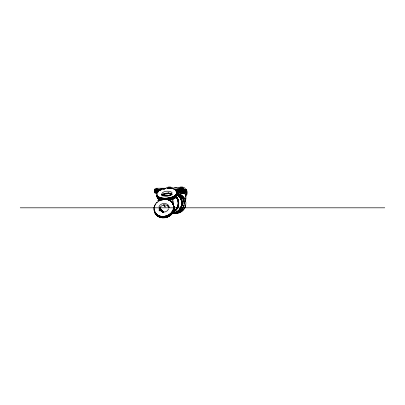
<?xml version="1.0" encoding="UTF-8"?>
<svg xmlns="http://www.w3.org/2000/svg" width="405" height="405" viewBox="0 0 405 405"><rect width="100%" height="100%" fill="white"/><g stroke="black" fill="none" stroke-linecap="round" stroke-linejoin="round"><path stroke-width="0.61" d="M156.851 194.481L156.927 193.225L157.672 192M158.942 206.854C160.501 201.887 169.523 202.621 169.022 207.638M168.728 208.823L167.184 210.878L164.729 212.104M160.081 207.259C162.142 204.444 167.128 203.912 169.113 207.077M162.987 195.058L165.21 194.122L167.964 193.757M171.75 194.587L172.277 194.289C169.624 195.974 166.288 196.541 163.225 195.878M161.995 194.532L164.749 193.367L168.85 192.952M161.975 194.719L164.562 193.671L167.351 193.241M163.929 188.527L164.597 188.279M163.159 188.527L164.481 188.32M182.731 193.205L183.09 193.028M154.943 188.852L156.487 188.249L165.655 188.249M160.674 188.852L162.233 188.249L163.104 188.527M163.747 194.385L165.154 193.752M179.871 192.957L180.21 192.815M184.24 192.815L181.891 193.489M160.947 189.818L165.746 188.553M170.925 195.002L167.473 195.914L162.233 195.625L162.749 195.782M169.356 195.833L171.021 195.266M163.625 189.327L164.734 189.11M154.604 192.815L156.938 193.489M166.642 193.382L167.655 193.22M180.777 193.56L181.227 193.489M184.234 193.489L183.333 193.489M167.062 193.544L168.303 193.458M154.513 189.581L161.777 189.581M173.791 189.581L186.735 189.581M154.513 189.727L161.777 189.727M173.791 189.727L186.735 189.727M154.513 190.082L160.831 190.082M175.552 190.082L186.735 190.082M154.513 190.228L160.831 190.228M175.552 190.228L186.735 190.228M154.513 190.699L159.702 190.699M175.552 190.699L186.735 190.699M154.513 191.109L158.568 191.109M176.053 191.109L186.735 191.109M154.513 191.585L158.568 191.585M176.55 191.585L186.735 191.585M154.513 191.732L158.568 191.732M176.55 191.732L186.735 191.732M154.513 192.086L157.95 192.086M176.55 192.086L186.735 192.086M154.513 192.233L157.95 192.233M176.55 192.233L186.735 192.233M168.703 192.81L168.272 192.932M156.487 193.56L157.099 193.56M179.759 193.56L184.472 193.56M20.25 207.811L384.75 207.811M168.905 193.205L171.735 193.6M156.487 188.249L157.353 188.527M169.771 193.008L172.014 193.625M169.3 193.828L171.452 194.461M161.306 195.549L162.177 195.904M155.748 193.028L156.107 193.205M159.084 210.114L159.808 211.025M168.404 206.368L168.971 207.092M168.379 207.092L167.164 205.163M165.458 207.011L164.065 204.662M164.865 207.011L163.468 204.662M172.844 200.424L173.593 203.067M172.12 200.521L172.626 201.791M159.175 210.539L159.165 209.537M178.468 193.691A10.039 10.039 0 0 1 185.687 205.477A10.039 10.039 0 0 1 174.297 213.303M185.657 204.94A9.912 9.912 0 0 1 177.42 213.177M178.433 193.813A9.912 9.912 0 0 1 185.657 201.837M186.411 192.689A4.951 4.951 0 0 1 185.252 195.873M178.985 188.401A4.951 4.951 0 0 1 183.936 188.401M186.204 192.689A4.744 4.744 0 0 1 185.566 195.058M179.086 188.578A4.744 4.744 0 0 1 183.829 188.578M185.839 193.863A4.536 4.536 0 0 1 185.384 194.957M185.804 193.853A4.501 4.501 0 0 1 185.358 194.937M186.442 189.813A5.751 5.751 0 0 1 185.525 196.754M177.76 188.285A5.751 5.751 0 0 1 185.525 188.619M165.407 188.619A5.751 5.751 0 0 1 173.537 188.619M166.981 188.371A4.987 4.987 0 0 1 171.968 188.371M167.103 188.578A4.744 4.744 0 0 1 171.847 188.578M170.647 188.305A4.536 4.536 0 0 0 168.298 188.305A4.501 4.501 0 0 1 170.637 188.34M185.039 193.727A10.039 10.039 0 0 1 185.566 200.409M172.272 188.436A10.039 10.039 0 0 1 179.466 188.436M185.784 197.807A9.912 9.912 0 0 1 185.444 200.374M174.317 188.016A9.912 9.912 0 0 1 177.42 188.016M184.923 193.777A9.912 9.912 0 0 1 185.657 196.258M178.514 194.284A10.039 9.766 -90 0 0 177.117 193.636A10.039 9.831 -90 0 1 182.685 198.055M176.048 212.853A10.039 9.766 -90 0 1 174.525 213.091M177.582 193.636A10.039 9.766 -90 0 1 183.5 199.781M183.885 201.3A10.039 9.766 -90 0 0 183.652 200.278A9.912 9.644 -90 0 1 183.885 201.326A9.912 9.644 -90 0 0 183.688 200.313M182.832 207.917A10.039 9.766 -90 0 0 183.759 205.477A9.912 9.644 -90 0 1 182.878 207.856M182.296 208.808A10.039 9.766 -90 0 1 181.668 209.643M179.339 211.668A10.039 9.766 -90 0 1 177.005 212.721A9.912 9.71 -90 0 0 179.339 211.734A9.912 9.71 -90 0 1 176.99 212.772M174.99 213.091A10.039 9.766 -90 0 0 176.509 212.853A9.912 9.71 -90 0 1 174.985 213.141M177.78 193.843A9.912 9.644 -90 0 1 182.523 197.944M175.74 212.878A9.912 9.644 -90 0 1 174.479 212.995M176.985 193.469A10.039 9.766 -90 0 1 182.518 197.878M179.228 211.668A10.039 9.766 -90 0 1 177.856 212.377M174.884 213.091A10.039 9.766 -90 0 0 176.403 212.853A9.912 9.71 -90 0 1 174.894 213.141M177.699 193.636A10.039 9.766 -90 0 1 183.617 199.781M183.769 200.278A10.039 9.766 -90 0 1 184.002 201.3M182.949 207.917A10.039 9.766 -90 0 0 183.875 205.477A10.039 9.766 -90 0 1 182.984 207.917M182.695 208.367A10.039 9.766 -90 0 1 181.784 209.643A10.039 9.766 -90 0 0 182.731 208.367M181.44 210.028A10.039 9.766 -90 0 1 177.117 212.721A10.039 9.831 -90 0 0 178.524 212.098M174.611 213.167A9.912 9.71 -90 0 0 176.631 212.903A10.039 9.766 -90 0 1 174.601 213.116M177.896 193.843A9.912 9.644 -90 0 1 183.5 199.822A9.912 9.644 -90 0 0 177.329 193.631M183.47 206.439A9.912 9.644 -90 0 1 182.842 207.856M182.316 208.737A9.912 9.644 -90 0 1 181.693 209.562M174.595 212.995A9.912 9.644 -90 0 0 175.856 212.878A9.912 9.644 -90 0 1 174.631 212.995M182.346 208.737A9.912 9.644 -90 0 1 181.729 209.562M177.734 193.636A10.039 9.766 -90 0 1 184.159 203.917M181.475 210.028A10.039 9.766 -90 0 1 177.152 212.721A9.912 9.71 -90 0 0 180.676 210.823M176.661 212.853A10.039 9.766 -90 0 1 174.636 213.116A9.912 9.71 -90 0 0 176.195 212.903A10.039 9.766 -90 0 1 174.677 213.091M180.721 195.838A10.039 9.766 -90 0 0 177.269 193.636A10.039 9.831 -90 0 1 184.017 205.391A10.039 9.831 -90 0 1 173.072 213.197A10.039 9.831 -90 0 0 181.475 210.2M178.605 194.395A9.912 9.644 -90 0 1 180.635 195.924M177.375 193.636A10.039 9.766 -90 0 1 181.526 196.602M176.307 212.853A10.039 9.766 -90 0 1 174.788 213.091M180.746 195.924A9.912 9.644 -90 0 0 176.975 193.631A10.039 9.831 -90 0 1 178.919 194.456M177.071 193.631A9.912 9.644 -90 0 1 181.531 196.678M176.16 191.125A10.039 4.647 -6.2 0 1 169.153 197.923A10.039 4.647 -6.2 0 1 156.892 194.906M176.874 193.246A10.039 4.647 -6.2 0 1 167.974 199.123A10.039 4.647 -6.2 0 1 156.998 195.893M176.828 192.831A10.039 4.647 -6.2 0 1 167.928 198.708A10.039 4.647 -6.2 0 1 156.953 195.478M176.453 191.616A10.039 4.647 -6.2 0 1 168.743 198.131A10.039 4.647 -6.2 0 1 156.907 195.038M176.484 191.929A10.039 4.647 -6.2 0 1 168.779 198.445A10.039 4.647 -6.2 0 1 156.938 195.347M176.367 191.955A9.912 4.587 -6.2 0 1 171.199 197.802A9.912 4.587 -6.2 0 1 158.892 197.407M157.661 196.45A9.912 4.587 -6.2 0 1 157.064 195.331M176.707 192.846A9.912 4.587 -6.2 0 1 170.419 198.161A9.912 4.587 -6.2 0 1 158.902 197.534M158.431 197.24A9.912 4.587 -6.2 0 1 157.079 195.463M175.841 194.699A9.912 4.587 -6.2 0 1 158.841 196.962M157.616 196.01A9.912 4.587 -6.2 0 1 157.013 194.891M176.048 191.155A9.912 4.587 -6.2 0 1 176.575 193.484M176.59 193.61A9.912 4.587 -6.2 0 1 169.143 197.999A9.912 4.587 -6.2 0 1 158.856 197.093M158.38 196.8A9.912 4.587 -6.2 0 1 157.029 195.018M176.96 194.025A10.039 4.647 -6.2 0 1 168.06 199.903M162.364 199.873A10.039 4.647 -6.2 0 1 157.155 195.448M176.595 195.655A9.912 4.587 -6.2 0 1 168.045 199.847M162.42 199.817A9.912 4.587 -6.2 0 1 157.277 195.448M176.838 194.041A9.912 4.587 -6.2 0 1 176.767 195.25M157.12 195.878A9.912 4.587 -6.2 0 0 166.673 199.199A9.912 4.587 -6.2 0 0 176.681 194.471A10.039 9.831 -90 0 1 172.181 213.293M176.722 194.835A9.912 4.587 -6.2 0 1 167.999 199.432A10.039 4.647 -6.2 0 0 176.914 193.61M162.957 199.483A9.912 4.587 -6.2 0 1 157.231 195.033M162.319 199.457A10.039 4.647 -6.2 0 1 157.11 195.033M176.61 195.787A9.912 4.587 -6.2 0 1 168.566 199.903M162.435 199.943A9.912 4.587 -6.2 0 1 157.287 195.58M176.848 194.172A9.912 4.587 -6.2 0 1 176.782 195.382M176.975 194.152A10.039 4.647 -6.2 0 1 168.586 199.959M161.808 199.898A10.039 4.647 -6.2 0 1 157.165 195.58M177.005 194.466A10.039 4.647 -6.2 0 1 168.622 200.273M160.775 199.948A10.039 4.647 -6.2 0 1 157.201 195.888M176.641 196.101A9.912 4.587 -6.2 0 1 168.602 200.217M160.851 199.898A9.912 4.587 -6.2 0 1 159.079 199.174M158.608 198.875A9.912 4.587 -6.2 0 1 157.854 198.217M157.251 197.098A9.912 4.587 -6.2 0 1 157.322 195.888M176.884 194.481A9.912 4.587 -6.2 0 1 176.813 195.691M176.656 196.228A9.912 4.587 -6.2 0 1 168.617 200.343M160.866 200.024A9.912 4.587 -6.2 0 1 157.869 198.349M157.267 197.23A9.912 4.587 -6.2 0 1 157.337 196.02M176.828 195.823A9.912 4.587 -6.2 0 0 176.899 194.613A9.912 9.71 -90 0 1 180.23 197.686M177.02 194.597A10.039 4.647 -6.2 0 1 169.153 200.313M160.79 200.075A10.039 4.647 -6.2 0 1 157.216 196.02M176.929 194.461A10.039 9.831 -90 0 1 172.403 213.293M172.277 213.293A10.039 9.831 -90 0 0 176.808 194.461A10.039 9.831 -90 0 1 172.307 213.293A9.912 8.333 -18.6 0 0 172.975 212.281M176.747 194.567A9.912 9.71 -90 0 1 174.783 212.777A9.912 9.71 -90 0 0 176.777 194.567M174.292 212.909A9.912 9.71 -90 0 1 172.783 213.141M174.322 212.909A9.912 9.71 -90 0 1 172.814 213.141M176.646 194.567A9.912 9.71 -90 0 1 180.276 198.121M180.529 198.566A9.912 9.71 -90 0 1 181.658 202.53M181.678 203.047A9.912 9.71 -90 0 1 179.319 209.734M178.98 210.119A9.912 9.71 -90 0 1 174.682 212.777M174.19 212.909A9.912 9.71 -90 0 1 172.682 213.141M177.112 194.461A10.039 9.831 -90 0 1 172.581 213.293M176.955 194.567A9.912 9.71 -90 0 1 174.99 212.777M174.499 212.909A9.912 9.71 -90 0 1 172.484 213.167M180.503 198.121A9.912 9.71 -90 0 1 181.521 200.49M181.754 201.498A9.912 9.71 -90 0 1 180.939 207.573M180.706 208.033A9.912 9.71 -90 0 1 174.909 212.777M174.418 212.909A9.912 9.71 -90 0 1 172.905 213.141M177.152 194.567A9.912 9.71 -90 0 1 175.188 212.777M177.213 194.461A10.039 9.831 -90 0 1 172.682 213.293A10.039 9.831 -90 0 0 177.238 194.461M177.182 194.567A9.912 9.71 -90 0 1 175.213 212.777M162.719 212.073A10.039 9.128 -90 0 1 159.307 208.479M158.249 200.885A10.039 9.128 -90 0 1 158.897 198.906M162.775 211.967A9.912 9.011 -90 0 1 160.876 210.433M160.466 209.972A9.912 9.011 -90 0 1 159.403 208.413M158.36 200.915A9.912 9.011 -90 0 1 158.998 198.961M163.554 212.073A10.039 9.128 -90 0 1 159.691 207.552M159.084 200.885A10.039 9.128 -90 0 1 159.362 199.878A9.912 9.011 -90 0 0 159.049 200.915M163.61 211.967A9.912 9.011 -90 0 1 159.793 207.502M163.347 212.073A10.039 9.128 -90 0 1 159.484 207.552M158.876 200.885A10.039 9.128 -90 0 1 159.327 199.387M163.458 211.967A9.912 9.011 -90 0 1 159.646 207.502M163.149 212.073A10.039 9.128 -90 0 1 159.737 208.479M158.679 200.885A10.039 9.128 -90 0 1 159.13 199.387M163.205 211.967A9.912 9.011 -90 0 1 159.833 208.413M158.79 200.915A9.912 9.011 -90 0 1 159.236 199.437M163.033 211.967A9.912 9.011 -90 0 1 159.661 208.413M158.618 200.915A9.912 9.011 -90 0 1 159.064 199.437M162.977 212.073A10.039 9.128 -90 0 1 159.565 208.479M158.507 200.885A10.039 9.128 -90 0 1 158.957 199.387M162.572 212.073A10.039 9.128 -90 0 1 159.16 208.479M158.102 200.885A10.039 9.128 -90 0 1 158.75 198.906M162.511 212.073A10.039 9.128 -90 0 1 159.099 208.479M158.041 200.885A10.039 9.128 -90 0 1 158.689 198.906M162.628 211.967A9.912 9.011 -90 0 1 159.256 208.413M158.213 200.915A9.912 9.011 -90 0 1 158.851 198.961M162.562 211.967A9.912 9.011 -90 0 1 159.195 208.413M158.152 200.915A9.912 9.011 -90 0 1 158.79 198.961M179.359 194.719A10.039 9.831 -90 0 1 180.21 195.321M180.984 196.01A10.039 9.831 -90 0 1 182.316 197.615M182.847 198.506A10.039 9.831 -90 0 1 183.47 199.954A9.912 9.71 -90 0 0 182.832 198.566M183.597 206.15A10.039 9.831 -90 0 1 182.802 208.089M180.529 210.919A10.039 9.831 -90 0 1 177.415 212.736M176.929 212.893A10.039 9.831 -90 0 1 173.36 213.258M182.939 198.506A10.039 9.831 -90 0 1 183.561 199.954A9.912 9.71 -90 0 0 182.964 198.566M183.824 205.649A10.039 9.831 -90 0 1 182.893 208.089M182.351 208.98A10.039 9.831 -90 0 1 181.718 209.815M180.625 210.919A10.039 9.831 -90 0 1 172.945 213.197M177.218 193.646A10.039 9.831 -90 0 1 184.179 204.09M183.926 205.649A10.039 9.831 -90 0 1 182.994 208.089M182.736 208.54A10.039 9.831 -90 0 1 181.82 209.815M177.112 193.762A9.912 9.71 -90 0 1 181.025 196.096M182.042 197.26A9.912 9.71 -90 0 1 182.614 198.116M182.863 198.566A9.912 9.71 -90 0 1 183.48 199.994M183.632 200.485A9.912 9.71 -90 0 1 183.865 201.498M183.738 205.619A9.912 9.71 -90 0 1 182.817 208.028M182.28 208.909A9.912 9.71 -90 0 1 181.658 209.734M180.579 210.823A9.912 9.71 -90 0 1 179.764 211.456M176.529 212.903A9.912 9.71 -90 0 1 172.991 213.076M177.081 193.762A9.912 9.71 -90 0 1 178.954 194.567M180.549 210.823A9.912 9.71 -90 0 1 179.734 211.456M174.484 213.167A9.912 9.71 -90 0 1 172.96 213.076M177.208 193.762A9.912 9.71 -90 0 1 181.126 196.096M182.144 197.26A9.912 9.71 -90 0 1 182.711 198.116M183.84 205.619A9.912 9.71 -90 0 1 182.918 208.028M182.665 208.474A9.912 9.71 -90 0 1 181.759 209.734M174.104 213.162A9.912 9.71 -90 0 1 173.092 213.076M177.425 193.808A10.039 9.831 -90 0 1 178.833 194.456M179.278 194.719A10.039 9.831 -90 0 1 180.124 195.321M180.903 196.01A10.039 9.831 -90 0 1 181.931 197.184M180.448 210.919A10.039 9.831 -90 0 1 177.334 212.736M176.843 212.893A10.039 9.831 -90 0 1 173.279 213.258M177.289 193.924A9.912 9.71 -90 0 1 178.681 194.567M180.276 210.823A9.912 9.71 -90 0 1 179.461 211.456M179.035 211.734A9.912 9.71 -90 0 1 177.198 212.615A9.912 9.71 -90 0 0 178.57 211.987M176.226 212.903A9.912 9.71 -90 0 1 174.712 213.141M174.211 213.167A9.912 9.71 -90 0 1 173.193 213.131M176.985 193.762A9.912 9.71 -90 0 1 178.858 194.567M180.453 210.823A9.912 9.71 -90 0 1 179.638 211.456M179.213 211.734A9.912 9.71 -90 0 1 177.375 212.615M174.388 213.167A9.912 9.71 -90 0 1 173.37 213.131M177.263 193.924A9.912 9.71 -90 0 1 178.651 194.567M174.18 213.167A9.912 9.71 -90 0 1 173.163 213.131M177.304 193.808A10.039 9.831 -90 0 1 178.711 194.456M179.152 194.719A10.039 9.831 -90 0 1 180.002 195.321M180.777 196.01A10.039 9.831 -90 0 1 181.481 196.774M180.321 210.919A10.039 9.831 -90 0 1 177.208 212.736M176.722 212.893A10.039 9.831 -90 0 1 173.153 213.258M178.468 211.987A9.912 9.71 -90 0 1 177.066 212.615M176.094 212.903A9.912 9.71 -90 0 1 173.067 213.131M177.203 193.808A10.039 9.831 -90 0 1 178.154 194.218M179.05 194.719A10.039 9.831 -90 0 1 179.901 195.321M176.62 212.893A10.039 9.831 -90 0 1 173.056 213.258M176.514 197.108A10.039 9.831 -90 0 1 173.78 211.764M163.949 211.977A10.039 9.831 -90 0 1 161.879 210.423M160.851 209.248A10.039 9.831 -90 0 1 159.788 207.456M176.423 197.108A10.039 9.831 -90 0 1 173.684 211.764M163.853 211.977A10.039 9.831 -90 0 1 159.691 207.456M159.337 199.781A10.039 9.831 -90 0 0 159.038 200.784A9.912 9.71 -90 0 1 159.322 199.822M176.291 197.108A10.039 9.831 -90 0 1 173.553 211.764M163.721 211.977A10.039 9.831 -90 0 1 159.565 207.456M158.912 200.784A10.039 9.831 -90 0 1 159.206 199.781M176.297 197.184A9.912 9.71 -90 0 1 173.593 211.658M163.883 211.866A9.912 9.71 -90 0 1 159.773 207.4M176.762 198.04A9.912 9.71 -90 0 1 177.998 205.036M177.891 205.543A9.912 9.71 -90 0 1 173.492 211.658M163.782 211.866A9.912 9.71 -90 0 1 159.676 207.4M176.398 196.698A10.039 9.831 -90 0 1 173.082 212.26M176.307 196.779A9.912 9.71 -90 0 1 178.433 205.036M178.321 205.543A9.912 9.71 -90 0 1 173.031 212.149M176.418 197.184A9.912 9.71 -90 0 1 176.99 198.04M177.238 198.49A9.912 9.71 -90 0 1 178.367 202.454M178.362 204.004A9.912 9.71 -90 0 1 174.555 211.076M164.01 211.866A9.912 9.71 -90 0 1 161.965 210.337M160.952 209.172A9.912 9.71 -90 0 1 160.38 208.317M176.504 197.184A9.912 9.71 -90 0 1 177.071 198.04M177.324 198.49A9.912 9.71 -90 0 1 173.801 211.658M176.6 197.108A10.039 9.831 -90 0 1 172.955 212.26M163.59 211.714A10.039 9.831 -90 0 1 161.965 210.423M160.937 209.248A10.039 9.831 -90 0 1 160.36 208.378M176.499 196.698A10.039 9.831 -90 0 1 173.183 212.26M176.377 196.779A9.912 9.71 -90 0 1 173.102 212.149M167.214 199.543A10.039 8.439 -18.6 0 1 172.839 210.681A10.039 8.439 -18.6 0 1 158.947 215.789A10.039 8.439 -18.6 0 1 155.748 203.756M156.133 203.275A10.039 8.439 -18.6 0 1 157.484 201.943M160.127 200.318A10.039 8.439 -18.6 0 1 162.116 199.635M163.66 199.361A10.039 8.439 -18.6 0 1 166.227 199.371M169.533 200.434A10.039 8.439 -18.6 0 1 168.1 215.349A10.039 8.439 -18.6 0 1 154.037 208.165M154.113 207.603A10.039 8.439 -18.6 0 1 154.391 206.479M156.578 202.885A10.039 8.439 -18.6 0 1 157.51 202.019M160.638 200.191A10.039 8.439 -18.6 0 1 162.142 199.711A9.912 8.333 -18.6 0 0 160.653 200.212M164.719 199.371A10.039 8.439 -18.6 0 1 165.741 199.397M173.618 206.616A9.912 8.333 -18.6 0 1 173.593 207.724M172.819 210.468A9.912 8.333 -18.6 0 1 171.882 212.002M171.087 212.939A9.912 8.333 -18.6 0 1 163.048 216.412M159.965 216.017A9.912 8.333 -18.6 0 1 158.826 215.612M158.289 215.359A9.912 8.333 -18.6 0 1 156.831 214.417M156.406 214.048A9.912 8.333 -18.6 0 1 154.254 210.281M154.209 207.532A9.912 8.333 -18.6 0 1 154.482 206.418M154.68 205.877A9.912 8.333 -18.6 0 1 155.849 203.811M169.437 200.45A9.912 8.333 -18.6 0 1 170.439 201.052M172.702 203.497A9.912 8.333 -18.6 0 1 173.477 205.532M172.378 203.097A10.039 8.439 -18.6 0 1 167.062 216.366A10.039 8.439 -18.6 0 1 154.183 209.785M171.528 202.024A10.039 8.439 -18.6 0 1 168.186 215.607A10.039 8.439 -18.6 0 1 154.244 210.646M170.606 201.219A10.039 8.439 -18.6 0 1 168.733 215.222A10.039 8.439 -18.6 0 1 154.219 210.57M154.173 207.785A10.039 8.439 -18.6 0 1 154.452 206.661M172.788 203.756A9.912 8.333 -18.6 0 1 173.137 210.19M172.905 210.727A9.912 8.333 -18.6 0 1 171.968 212.26M171.173 213.197A9.912 8.333 -18.6 0 1 161.868 216.619M156.492 214.306A9.912 8.333 -18.6 0 1 154.34 210.539M171.411 202.024A9.912 8.333 -18.6 0 1 172.171 202.844M173.588 205.867A9.912 8.333 -18.6 0 1 173.163 210.266M172.93 210.802A9.912 8.333 -18.6 0 1 171.993 212.336M170.277 214.123A9.912 8.333 -18.6 0 1 163.159 216.746M158.401 215.693A9.912 8.333 -18.6 0 1 154.366 210.615M172.814 203.831A9.912 8.333 -18.6 0 1 173.456 205.34M173.593 206.145A9.912 8.333 -18.6 0 1 173.077 210.008M172.844 210.544A9.912 8.333 -18.6 0 1 171.907 212.078M170.191 213.87A9.912 8.333 -18.6 0 1 163.073 216.488M160.582 216.245A9.912 8.333 -18.6 0 1 158.851 215.688M158.315 215.435A9.912 8.333 -18.6 0 1 156.856 214.493M156.431 214.123A9.912 8.333 -18.6 0 1 154.28 210.357M154.234 207.608A9.912 8.333 -18.6 0 1 154.507 206.494M169.973 200.809A9.912 8.333 -18.6 0 1 171.35 201.842M172.727 203.573A9.912 8.333 -18.6 0 1 173.502 205.608M173.158 204.474A10.039 8.439 -18.6 0 1 166.278 217.126A10.039 8.439 -18.6 0 1 154.325 209.679M173.892 209.385A9.912 8.333 -18.6 0 1 173.618 210.499M172.91 212.098A9.912 8.333 -18.6 0 1 162.785 217.51A9.912 8.333 -18.6 0 1 154.624 211.385A9.912 8.333 -18.6 0 0 158.482 215.936M173.072 204.606A9.912 8.333 -18.6 0 1 173.846 206.636M173.148 204.555A9.912 8.333 -18.6 0 1 173.244 210.509M173.011 211.04A9.912 8.333 -18.6 0 1 172.074 212.579M171.695 213.055A9.912 8.333 -18.6 0 1 159.018 216.189M154.447 210.858A9.912 8.333 -18.6 0 1 154.305 209.77M173.219 204.768A9.912 8.333 -18.6 0 1 173.861 208.514M173.785 209.066A9.912 8.333 -18.6 0 1 172.145 212.792M170.429 214.579A9.912 8.333 -18.6 0 1 163.311 217.196M160.82 216.953A9.912 8.333 -18.6 0 1 154.376 209.982M173.077 204.231A10.039 8.439 -18.6 0 1 166.511 216.791A10.039 8.439 -18.6 0 1 154.254 209.998M173.244 204.733A10.039 8.439 -18.6 0 1 166.364 217.379A10.039 8.439 -18.6 0 1 154.411 209.937M173.998 207.355A9.912 8.333 -18.6 0 1 173.482 211.223M171.517 214.23A9.912 8.333 -18.6 0 1 163.478 217.698M162.845 217.693A9.912 8.333 -18.6 0 1 157.261 215.703M156.836 215.333A9.912 8.333 -18.6 0 1 154.685 211.567M173.132 204.783A9.912 8.333 -18.6 0 1 173.907 206.818M173.158 204.859A9.912 8.333 -18.6 0 1 173.507 211.299M173.001 212.357A9.912 8.333 -18.6 0 1 172.338 213.364M171.543 214.306A9.912 8.333 -18.6 0 1 157.748 216.123M156.862 215.409A9.912 8.333 -18.6 0 1 154.71 211.643M173.269 204.803A10.039 8.439 -18.6 0 1 167.326 217.156A10.039 8.439 -18.6 0 1 154.589 211.673M161.575 194.284C162.243 190.259 170.905 190.684 172.059 192.588C171.447 196.668 162.694 196.248 161.575 194.284M182.635 188.305A4.536 4.536 0 0 0 180.286 188.305A4.501 4.501 0 0 1 182.625 188.34M172.682 213.167A9.912 9.71 -90 0 0 174.697 212.909A9.912 9.71 -90 0 1 172.707 213.167M183.956 201.472A10.039 9.831 -90 0 0 183.718 200.45A9.912 9.71 -90 0 1 183.966 201.498"/></g></svg>
